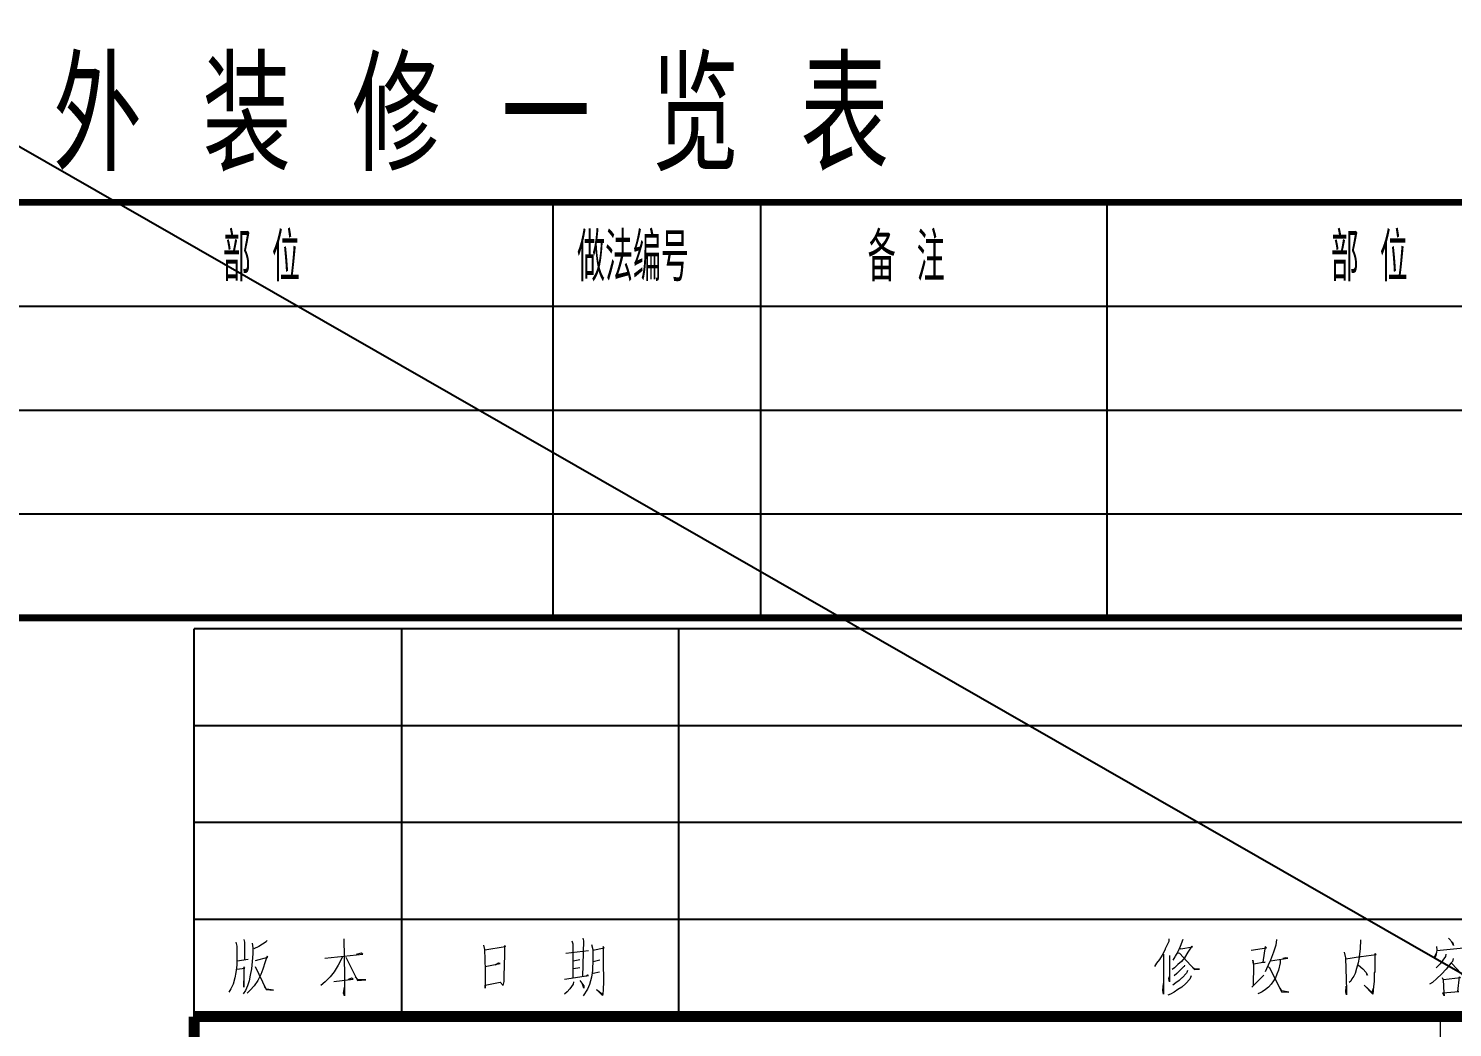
# Model space of a CAD drawing. Extents: x 238398 to 585159, y -66832 to 191977.
# Drawn here: x 449737 to 460020, y 137237 to 144451 of the extents above; entities that cross this region are included whole.
import ezdxf
from ezdxf.enums import TextEntityAlignment as Align

# ---------------------------------------------------------------- set-up
doc = ezdxf.new("R2010")
doc.units = 0
doc.header["$LTSCALE"] = 1000
doc.header["$MEASUREMENT"] = 0
doc.layers.get('0').update_dxf_attribs({"color": 8})
for name, color, linetype in [('-人员定位', 6, 'Continuous'), ('Version', 8, 'Continuous'), ('工程做法表', 8, 'Continuous')]:
    doc.layers.add(name, color=color, linetype=linetype)
doc.layers.add('PUB_TEXT', color=8, linetype='Continuous', lineweight=20)
doc.styles.add('BIGFONT', font='gbenor.shx', dxfattribs={"bigfont": 'gbcbig.shx'})
doc.styles.add('HZ', font='geditxt.shx', dxfattribs={"width": 0.75, "bigfont": 'hzfs_1.shx'})
doc.styles.add('TK', font='GEDITXT.SHX', dxfattribs={"width": 0.85, "height": 3.5, "bigfont": 'hztxt1.shx'})

# ---------------------------------------------------------------- blocks, each defined once
blk = doc.blocks.new('GEDI_TQ_2012')
at = {"color": 2}
blk.add_line((-90, 0), (-90, 40), dxfattribs=at)
at = {"color": 2, "const_width": 0.8}
for points in [[(-180, 40), (0, 40)], [(-180, 0), (-180, 40)]]:
    blk.add_lwpolyline(points, dxfattribs=at)
blk = doc.blocks.new('GEDI_Version_2012')
at = {"layer": 'Version', "color": 2}
for p, q in [((-180, 0), (-180, 28)), ((0, 28), (-180, 28)), ((-165, 0), (-165, 28)), ((-145, 0), (-145, 28)), ((0, 21), (-180, 21)), ((0, 14), (-180, 14)), ((0, 7), (-180, 7)), ((0, 0), (-180, 0))]:
    blk.add_line(p, q, dxfattribs=at)
at = {"layer": 'Version', "color": 7, "lineweight": 0}
for points in [[(-177.01, 5.36), (-176.93, 5.09), (-176.93, 4.31), (-176.93, 3.72), (-176.99, 3.19), (-177.07, 2.8), (-177.18, 2.34), (-177.35, 2.01), (-177.51, 1.75)], [(-175.82, 5.29), (-175.76, 4.97), (-175.76, 4.54), (-175.82, 3.98), (-175.87, 3.45), (-175.96, 3), (-176.04, 2.57), (-176.15, 2.21), (-176.29, 1.88), (-176.46, 1.65)], [(-176.43, 5.56), (-176.38, 5.36), (-176.38, 4.11)], [(-174.76, 5.49), (-174.81, 5.39), (-175.34, 5.06), (-175.7, 4.9)], [(-169.19, 5.62), (-169.16, 2.93), (-169.16, 1.49), (-169.22, 1.68), (-169.16, 2.11)], [(-159.11, 5.16), (-159.05, 4.83), (-159.03, 4.12), (-159, 3.36), (-159, 3.26), (-159, 2.74), (-159, 2.05), (-159, 2.27), (-157.91, 2.48), (-157.69, 2.24), (-157.63, 2.54), (-157.63, 2.93), (-157.61, 3.69), (-157.58, 4.47), (-157.58, 5.13), (-157.55, 5.04), (-159.03, 4.8)], [(-152.73, 5.46), (-152.67, 5.26), (-152.67, 2.81)], [(-151.95, 5.66), (-151.89, 5.46), (-151.97, 2.9)], [(-151.31, 5.2), (-151.22, 4.83), (-151.22, 4.12), (-151.25, 3.33), (-151.31, 2.84), (-151.45, 2.31), (-151.61, 1.98), (-151.92, 1.49)], [(-109.62, 5.62), (-109.64, 5.42), (-109.89, 4.9), (-109.89, 4.83), (-110.12, 4.44), (-110.31, 4.11), (-110.51, 3.85), (-110.67, 3.62)], [(-108.62, 5.56), (-108.81, 5.06), (-108.97, 4.67), (-109.17, 4.37), (-109.2, 4.31), (-109.33, 4.08)], [(-101.85, 5.56), (-101.91, 5.16), (-102.07, 4.64), (-102.29, 4.08), (-102.46, 3.72), (-102.57, 3.45), (-102.68, 3.23)], [(-95.79, 5.54), (-95.82, 4.89), (-95.88, 4.33), (-95.88, 4.26), (-95.96, 3.87), (-96.07, 3.48), (-96.18, 3.12), (-96.27, 2.92), (-96.41, 2.72), (-96.49, 2.56), (-96.6, 2.46)], [(-89.43, 5.65), (-89.12, 5.32), (-89.07, 5.13), (-89.21, 5.42)], [(-176.91, 4.02), (-176.1, 4.14)], [(-175.57, 4.05), (-174.68, 4.28), (-174.73, 4.37), (-174.87, 3.95), (-175.04, 3.42), (-175.2, 3.03), (-175.4, 2.6), (-175.68, 2.21), (-175.96, 1.91), (-176.18, 1.68)], [(-169.3, 4.31), (-169.61, 3.72), (-169.89, 3.23), (-170.19, 2.86), (-170.56, 2.5), (-170.87, 2.24)], [(-170.58, 4.21), (-167.83, 4.51), (-167.94, 4.57), (-168.3, 4.47)], [(-169.06, 4.28), (-168.22, 2.6), (-167.6, 2.64), (-168.19, 2.67), (-168.35, 2.86)], [(-153.18, 4.57), (-151.53, 4.77)], [(-152.65, 4.02), (-152.15, 4.12)], [(-151.22, 4.8), (-150.39, 4.97), (-150.47, 5.07), (-150.47, 4.05), (-150.47, 3.98), (-150.45, 2.51), (-150.47, 1.95), (-150.5, 1.62), (-150.53, 1.53), (-150.95, 1.95), (-150.55, 1.65)], [(-110.01, 4.51), (-110.01, 1.62), (-110.06, 1.88), (-110.01, 2.38)], [(-109.59, 4.4), (-109.59, 2.5), (-109.62, 2.74), (-109.59, 2.9)], [(-108.86, 4.94), (-108.75, 4.9), (-107.91, 5.03), (-107.97, 5.09), (-108.25, 4.64), (-108.5, 4.24), (-108.72, 3.98), (-108.97, 3.75), (-109.22, 3.52), (-109.39, 3.39)], [(-108.97, 4.61), (-108.86, 4.57), (-107.78, 3.39), (-107.41, 3.42), (-107.78, 3.42), (-107.91, 3.55)], [(-103.69, 4.8), (-102.57, 4.97), (-102.68, 5.06), (-102.83, 3.92), (-102.68, 3.92), (-103.52, 3.78), (-103.57, 4.08), (-103.52, 3.72), (-103.54, 2.24)], [(-102.29, 4.02), (-101.04, 4.21), (-101.18, 4.24), (-101.4, 4.18)], [(-96.96, 4.66), (-96.88, 4.23), (-96.8, 1.91), (-96.8, 1.58), (-96.85, 1.77), (-96.83, 2.2)], [(-96.85, 4.17), (-95.79, 4.33), (-95.74, 4.33), (-94.65, 4.47), (-94.73, 4.56), (-94.76, 4.5), (-94.76, 3.81), (-94.76, 3.22), (-94.79, 3.15), (-94.79, 2.6), (-94.79, 2.53), (-94.84, 2.17), (-94.87, 1.87), (-94.9, 1.61), (-95.52, 2.27), (-94.93, 1.71), (-94.87, 2.03)], [(-89.1, 4.18), (-89.15, 3.98), (-89.26, 3.85), (-89.6, 3.42), (-89.93, 3.07), (-90.27, 2.74), (-90.6, 2.47), (-90.8, 2.34)], [(-90.3, 5.06), (-90.27, 4.8), (-90.3, 4.64), (-90.35, 4.4), (-90.41, 4.24), (-90.41, 4.37), (-90.3, 4.61)], [(-89.62, 4.51), (-89.65, 4.34), (-90.04, 3.81), (-90.33, 3.52)], [(-90.27, 4.77), (-87.87, 5), (-87.95, 5.06), (-88.34, 4.44)], [(-176.93, 3.42), (-176.35, 3.49), (-176.41, 3.59), (-176.41, 2.11), (-176.43, 2.31), (-176.43, 2.57)], [(-175.6, 3.62), (-174.81, 1.95), (-174.29, 1.91), (-174.79, 1.98), (-174.92, 2.17)], [(-159, 3.62), (-157.91, 3.82), (-158.03, 3.85), (-158.27, 3.72)], [(-152.62, 3.46), (-152.17, 3.55)], [(-151.25, 3.13), (-151.2, 3.13), (-150.75, 3.23)], [(-151.2, 3.98), (-150.72, 4.09)], [(-108.28, 3.33), (-108.33, 3.19), (-108.36, 3.13), (-108.67, 2.8), (-108.72, 2.77), (-108.89, 2.6), (-109.12, 2.44), (-109.33, 2.27)], [(-108.5, 3.72), (-108.53, 3.62), (-108.56, 3.59), (-108.83, 3.33), (-109.06, 3.1), (-109.25, 2.93)], [(-101.6, 4.08), (-101.6, 3.88), (-101.71, 3.36), (-101.82, 3.07), (-101.93, 2.8), (-102.07, 2.57), (-102.23, 2.34), (-102.43, 2.11), (-102.65, 1.95), (-102.88, 1.79), (-103.04, 1.72), (-103.21, 1.65)], [(-102.43, 3.59), (-102.35, 3.55), (-101.49, 1.79), (-100.96, 1.75), (-101.46, 1.85), (-101.6, 2.05)], [(-95.94, 3.71), (-95.63, 3.45), (-95.38, 3.19), (-95.29, 2.98), (-95.35, 3.12)], [(-89.23, 3.88), (-88.81, 3.42), (-88.37, 2.93), (-88.04, 2.6), (-87.54, 2.64), (-88.07, 2.67), (-88.29, 2.86)], [(-169.92, 2.53), (-168.52, 2.7), (-168.64, 2.77), (-168.88, 2.67)], [(-153.26, 2.7), (-151.53, 2.96), (-151.61, 3), (-151.73, 2.9)], [(-152.62, 2.51), (-152.65, 2.34), (-152.87, 2.01), (-153.07, 1.79), (-153.26, 1.62)], [(-152.17, 2.6), (-151.87, 2.21), (-151.87, 2.05), (-151.97, 2.34)], [(-108.02, 2.93), (-108.11, 2.7), (-108.41, 2.38), (-108.7, 2.11), (-108.97, 1.95), (-109.25, 1.75), (-109.51, 1.62), (-109.7, 1.55)], [(-103.63, 2.11), (-102.77, 3)], [(-89.88, 2.83), (-89.82, 2.64), (-89.77, 1.72), (-89.74, 1.49), (-89.85, 1.72), (-88.68, 1.82), (-88.76, 1.82), (-88.65, 2.86), (-88.57, 2.8), (-89.79, 2.64)]]:
    blk.add_lwpolyline(points, dxfattribs=at)
blk = doc.blocks.new('A$C7DF8697A')
for name, p in [('GEDI_Version_2012', (1040, 50)), ('GEDI_TQ_2012', (1040, 10))]:
    blk.add_blockref(name, p)
at = {"style": 'TK', "width": 0.85}
for tag, height, p in [('PROJECTNAME', 4.75, (985, 44)), ('PHASE', 4, (1027, 44)), ('DRAWINGNAME', 4.75, (995, 31))]:
    blk.add_attdef(tag, text='', height=height, dxfattribs=at).set_placement(p, align=Align.MIDDLE_CENTER)
for tag, p, height in [('APPROVE', (872, 32.75), 3.5), ('DESIGN', (917, 32.75), 3.5), ('REVIEW1', (872, 25.75), 3.5), ('DRAW', (917, 25.75), 3.5), ('REVIEW2', (872, 18.75), 3.5), ('PROPORTION', (917, 18.75), 3.5), ('DRAWINGNUMBER', (967, 18.5), 4), ('CHECK', (872, 11.75), 3.5), ('DATE', (917, 11.75), 3.5), ('VERSION', (1033, 11.75), 3.5)]:
    blk.add_attdef(tag, p, '', height=height, dxfattribs=at)

msp = doc.modelspace()

# ---------------------------------------------------------------- linework, layer by layer
at = {"layer": '-人员定位'}
msp.add_line((365269.7, 191976.9), (471303.3, 131198.5), dxfattribs=at)
at = {"layer": '工程做法表'}
for p, q in [((453526.2, 140195.6), (453526.2, 143195.6)), ((455026.2, 140195.6), (455026.2, 143195.6)), ((457526.2, 140195.6), (457526.2, 143195.6)), ((441526.2, 142445.6), (465526.2, 142445.6)), ((441526.2, 141695.6), (465526.2, 141695.6)), ((441526.2, 140945.6), (465526.2, 140945.6)), ((441526.2, 140195.6), (465526.2, 140195.6))]:
    msp.add_line(p, q, dxfattribs=at)
at = {"layer": '工程做法表', "const_width": 50}
for points in [[(465526.2, 189122.2), (465526.2, 140195.6), (441526.2, 140195.6), (441526.2, 189122.2)], [(465526.2, 143195.6), (441526.2, 143195.6)]]:
    msp.add_lwpolyline(points, dxfattribs=at)

# ---------------------------------------------------------------- block references
at = {"layer": 'PUB_TEXT', "xscale": 100, "yscale": 100, "zscale": 100}
msp.add_blockref('A$C7DF8697A', (364934.5, 132316.4), dxfattribs=at)

# ---------------------------------------------------------------- texts
at = {"layer": 'PUB_TEXT', "style": 'HZ', "width": 0.8}
msp.add_text(' 外 装 修 一 览 表 ', height=800, dxfattribs=at).set_placement((449477, 143422))
at = {"layer": 'PUB_TEXT', "linetype": 'Continuous', "style": 'BIGFONT', "width": 0.8}
for s, p in [('部 位', (451141.8, 142625.2)), ('做法编号', (453699, 142625.2)), ('备 注', (455797.6, 142625.2)), ('部 位', (459141.8, 142625.2))]:
    msp.add_text(s, height=350, dxfattribs=at).set_placement(p)

doc.saveas('drawing.dxf')
